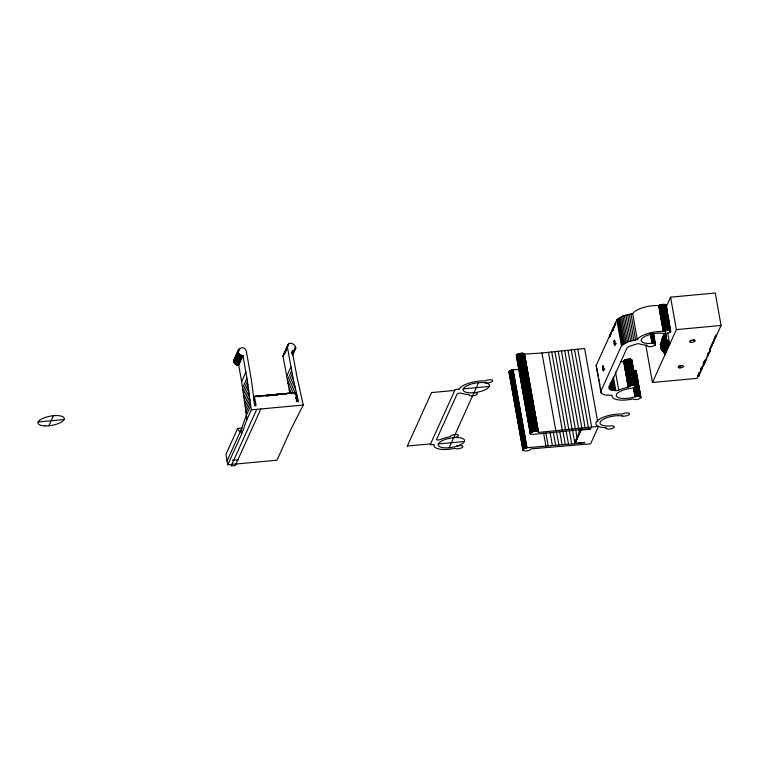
<?xml version="1.0" encoding="UTF-8"?>
<svg xmlns="http://www.w3.org/2000/svg" width="759" height="759" viewBox="0 0 759 759"><rect width="100%" height="100%" fill="white"/><g stroke="black" fill="none" stroke-linecap="round" stroke-linejoin="round"><path stroke-width="1.14" d="M636.554 385.952C634.173 383.969 629.818 385.449 627.883 387.365A17.59 6.157 -10.1 0 0 618.718 390.088A2.675 0.939 -10.1 0 1 615.843 390.629L609.686 389.244A9.042 3.169 -10.1 0 1 609.145 387.555L626.792 348.523A9.042 3.169 -10.1 0 1 629.695 346.218L636.981 343.884A2.675 0.939 -10.1 0 1 639.6 343.903A17.59 6.157 -10.1 0 0 646.991 345.108C647.987 349.728 661.971 342.897 651.355 343.391A13.368 4.677 -10.1 0 1 642.503 338.03A13.368 4.677 -10.1 0 1 662.768 333.343C665.368 333.818 669.362 333.808 670.709 331.247L666.041 305.156L663.005 304.416L658.594 305.611A17.59 6.157 -10.1 0 0 632.778 313.59L622.854 316.048L616.811 319.89L596.166 365.563L598.377 376.322M234.873 358.428C232.159 361.056 235.233 365.696 238.696 365.117L243.003 355.591C232.928 355.478 241.96 341.768 246.258 350.705L251.533 380.923L254.692 405.581L256.058 405.458L254.445 396.378L295.45 392.574L297.073 401.663L298.439 401.53L292.851 377.09L287.367 346.901C288.743 337.537 301.74 348.808 292.224 351.028L296.949 376.711L303.23 405.04L290.82 429.585L276.978 460.21L227.766 464.774L225.916 454.394L237.643 428.456L241.751 428.076A14.535 3.178 84.7 0 0 242.036 428.769M294.131 383.219L289.824 392.745L283.06 356.426L284.245 353.722M576.432 439.793L575.35 441.235L575.151 443.237L584.715 442.345L584.477 442.877L527.012 447.715C517.183 450.04 528.169 452.876 531.053 448.844L590.597 443.825L598.49 426.368L538.473 432.431L524.422 353.846C521.907 352.831 517.818 353.267 516.338 355.677M575.151 443.237L581.081 429.186M609.468 336.531C609.781 338.922 609.24 334.178 610.511 335.231M670.709 331.247L667.835 330.345L663.224 331.56A17.59 6.157 -10.1 0 0 637.399 339.539L627.475 341.996L621.431 345.838L600.786 391.502C601.754 396.236 608.984 394.889 612.19 395.268A17.59 6.157 -10.1 0 0 632.75 398.949C639.97 401.843 645.046 393.646 633.936 397.099A13.368 4.677 -10.1 0 1 616.317 395.923A13.368 4.677 -10.1 0 1 631.004 388.38L634.97 387.507L636.564 386.027M709.618 350.753L709.599 349.747M705.614 359.339L705.566 361.151L704.883 361.218L704.969 360.136M645.862 345.478L652.446 382.479L697.141 378.343L698.356 374.557L699.039 374.5L698.906 373.105M698.109 375.933L698.593 376.445L699.039 374.5M612.475 330.535L612.978 329.937M697.426 375.999C698.565 378.324 701.477 369.699 701.231 367.508M700.908 369.121L701.515 370.003L701.828 366.701M614.373 326.256L615.075 325.061M295.166 394.253L295.45 392.574M516.329 355.601L530.323 433.806L533.017 434.442L590.938 428.588L590.701 429.12L581.128 430.002M530.199 433.512C531.661 431.15 536.328 430.315 538.52 432.032M613.822 327.527L614.354 327.063L614.448 327.594M640.919 397.337L636.203 370.942L633.357 370.288M613.357 327.442C613.879 330.023 612.665 326.607 614.382 326.683M519.052 369.32C519.981 369.519 506.262 369.424 509.669 372.783M538.51 432.345L524.422 353.846M610.075 335.032L609.591 337.224M612.162 331.066L612.883 329.567M714.542 338.182L714.855 337.243M628.253 387.299L623.623 361.35C625.141 359.216 630.701 357.821 631.886 360.402M254.445 396.378L254.18 399.917L255.147 405.97M615.91 323.96L615.388 323.268L615.132 324.577M227.766 464.774L241.609 434.148L246.979 419.385L251.286 409.86L247.434 381.303L243.003 355.591M661.639 342.043L662.019 338.609L664.419 333.315M655.415 344.539L653.461 333.097M48.861 425.771L53.405 415.714M234.019 359.785L238.573 349.709M233.876 360.373L238.914 349.206M233.838 360.781L239.332 348.761M233.838 361.189L239.483 348.628M233.895 361.597L239.654 348.504M233.933 361.806L238.241 352.28M233.99 362.005L238.298 352.48M234.047 362.204L238.354 352.679M234.123 362.404L238.43 352.878M234.208 362.593L238.516 353.068M234.303 362.783L238.611 353.258M234.408 362.973L238.724 353.447M234.531 363.153L238.838 353.628M234.654 363.324L238.962 353.798M234.787 363.495L239.094 353.969M234.929 363.656L239.237 354.13M235.081 363.817L239.389 354.292M235.243 363.969L239.55 354.444M235.413 364.111L239.721 354.586M235.584 364.244L239.891 354.719M235.764 364.367L240.072 354.842M235.954 364.491L240.261 354.965M236.144 364.595L240.451 355.07M236.343 364.69L240.65 355.165M236.542 364.785L240.85 355.259M236.751 364.861L241.058 355.335M236.96 364.937L241.267 355.411M237.178 364.994L241.485 355.468M237.387 365.041L241.694 355.516M237.605 365.079L241.912 355.554M237.823 365.107L242.13 355.582M238.041 365.126L242.349 355.601M238.26 365.136L242.567 355.61M238.478 365.126L242.785 355.601M246.979 419.385L241.628 381.597L245.935 372.071M242.643 387.745L246.95 378.219M243.127 390.828L247.434 381.303M243.592 393.902L247.899 384.377M244.028 396.985L248.335 387.46M244.455 400.069L248.762 390.543M244.863 403.152L249.17 393.627M245.242 406.236L249.55 396.71M245.612 409.319L249.92 399.794M245.954 412.403L250.261 402.877M250.593 405.961L246.286 415.496L240.916 430.258L227.074 460.874M256.751 409.348L231.144 465.979L235.252 465.599L260.859 408.968M283.192 355.421L287.908 344.975M283.079 356.018L288.268 344.491M283.06 356.426L288.553 344.197M284.407 353.59L288.714 344.064M286.655 349.121L284.919 353.248M291.693 353.087L292.651 350.971M291.902 353.039L292.86 350.924M292.111 352.982L293.069 350.867M292.31 352.916L293.268 350.8M292.509 352.84L293.467 350.724M292.215 353.808L293.657 350.63M292.405 353.713L293.837 350.535M294.644 348.666L295.602 346.55M292.585 353.609L295.194 348.011M292.443 354.425L295.213 348.22M292.594 354.292L295.697 347.565M292.405 355.06L295.659 347.973M292.395 355.468L295.507 348.561M286.589 376.492L290.896 366.967M287.329 380.487L291.636 370.961M287.927 383.551L292.234 374.026M288.543 386.616L292.851 377.09M289.17 389.68L293.477 380.155M291.447 393.684L294.805 386.274M294.056 392.507L295.488 389.329M295.242 394.5L296.2 392.384M295.488 398.617L296.921 395.439M296.238 401.663L297.67 398.484M407.27 446.235L431.634 392.356M449.11 447.734L478.549 382.64M575.132 442.013L581.119 428.778M575.094 442.412L581.195 428.873M575.104 442.82L581.071 429.385M575.123 443.028L581.204 429.499M709.561 349.14L709.969 351.426L709.285 351.493L721.05 325.469L715.272 293.021L670.576 297.167L666.895 305.317A2.818 0.617 84.7 0 0 666.8 308.486L666.876 308.97M662.095 339.112L664.486 333.818M664.998 333.467L665.795 334.055L661.013 344.633L660.33 344.7L664.988 333.267M665.406 333.201L660.89 343.315L661.431 342.489M660.33 344.7L665.482 333.391M665.795 334.055L660.444 345.354L661.355 346.588L660.672 346.645L660.795 347.29L661.478 347.233L665.785 337.708M660.558 346L665.235 334.766M664.96 336.816L665.918 334.7M660.672 346.645L665.463 336.066L666.146 336L665.349 335.412M661.725 344.88L666.032 335.355M660.795 347.29L665.463 336.066M661.023 348.59L665.804 338.011L666.487 337.945L661.706 348.533L661.023 348.59L666.146 336M662.55 345.762L663.983 342.584M664.941 340.468L665.899 338.353M666.487 337.945L661.136 349.244L663.983 352.499L664.922 354.899M661.269 349.956L665.928 338.656M663.262 346L664.694 342.831M661.734 350.241L666.516 339.652L666.051 339.377M662.18 350.544L666.962 339.966L666.516 339.652M662.598 350.886L667.379 340.307L666.962 339.966M662.986 351.256L667.778 340.668L667.379 340.307M663.357 351.645L668.138 341.066L667.778 340.668M663.689 352.062L668.138 341.066M663.983 352.499L668.47 341.474M664.248 352.954L668.774 341.911M664.476 353.419L669.04 342.366M664.666 353.903L669.258 342.84M664.818 354.396L669.599 343.808L667.654 332.897M652.446 382.479L676.354 329.615L670.576 297.167M713.688 340.203L715.604 335.962L715.32 336.37M710.614 347.138L713.536 340.876M714.494 338.761L715.927 335.582M710.082 348.694L715.803 336.284M709.589 350.25L714.371 339.671L714.399 340.174M700.5 369.994L703.527 365.667L703.119 363.381M705.566 361.151L703.991 363.191L704.675 363.134L704.238 364.102L703.375 364.557L704.058 364.491L703.602 365.496L702.843 365.724L703.527 365.667M704.883 361.218L705.984 360.24L706.743 358.552L706.24 358.229L706.923 358.163L706.847 356.872L707.9 355.999L707.217 356.056L708.792 354.036L708.109 354.102L708.735 352.717C707.198 353.144 710.12 353.39 709.969 351.426M699.447 372.735L701.022 370.942L700.14 372.678L699.333 372.669M459.299 389.035L459.366 388.902A17.59 6.157 -10.1 0 1 485.191 380.923L485.248 380.923A4.222 1.48 -10.1 0 1 491.69 379.87A4.222 1.48 -10.1 0 1 490.608 382.308L489.185 382.716A4.222 1.48 -10.1 0 1 485.437 382.821L484.735 382.707A13.368 4.677 -10.1 0 0 464.47 387.394A13.368 4.677 -10.1 0 0 473.322 392.745L474.005 392.688A13.368 4.677 -10.1 0 0 488.075 387.934A13.368 4.677 -10.1 0 0 485.257 382.792M613.633 327.091L613.471 328.41M610.71 333.372L611.099 332.888L611.412 333.913L610.71 333.372L611.327 333.381M610.805 333.903L611.194 333.419M665.671 332.736L660.216 344.055M710.822 346.55L711.496 345.819M516.556 355.098L530.626 434.053M670.358 331.987L665.539 304.72M635.681 372.147L636.241 371.009M612.978 330.089L612.333 330.582L612.238 330.061M658.651 305.621L663.319 331.541M614.477 327.205L613.841 326.939M473.322 392.745L474.005 392.688A4.222 1.48 -10.1 0 1 477.43 393.779A4.222 1.48 -10.1 0 1 473.218 395.79L471.728 395.913A4.222 1.48 -10.1 0 1 469.176 394.661L468.958 394.462A17.59 6.157 -10.1 0 1 461.576 393.266A2.675 0.939 -10.1 0 0 457.155 393.93L436.501 439.594A2.675 0.939 -10.1 0 0 440.685 439.452A17.59 6.157 -10.1 0 1 449.85 436.719L450.277 436.472A4.222 1.48 -10.1 0 1 454.224 434.613L455.732 434.461A4.222 1.48 -10.1 0 1 458.408 435.837A4.222 1.48 -10.1 0 1 453.664 437.677L452.981 437.744A13.368 4.677 -10.1 0 0 438.294 445.286A13.368 4.677 -10.1 0 0 455.912 446.453L456.776 446.197A4.222 1.48 -10.1 0 1 460.751 445.59L461.927 445.751A4.222 1.48 -10.1 0 1 460.789 448.199A4.222 1.48 -10.1 0 1 454.802 448.322L454.717 448.313A17.59 6.157 -10.1 0 1 434.167 444.632L430.201 444.755L455.172 389.528L459.375 389.025M623.623 361.35L623.262 361.417A17.59 6.157 -10.1 0 0 620.577 361.996M524.63 354.121L541.973 352.982L584.629 348.523L597.665 421.719M452.981 437.744L453.664 437.677A13.368 4.677 -10.1 0 1 464.48 440.125A13.368 4.677 -10.1 0 1 456.548 446.264M676.354 329.615L721.05 325.469M665.577 336.711L666.26 336.645L665.804 338.011M614.135 343.884L616.422 343.675M660.909 347.945L661.592 347.878M708.194 352.926L708.878 352.859M708.289 353.106L709.162 353.077M254.407 396.464L295.412 392.669M254.369 396.568L260.233 396.018M262.576 395.809L293.04 392.982M256.656 396.577L260.166 396.245M264.853 395.818L269.54 395.382M273.06 395.059L277.747 394.623M281.257 394.291L285.944 393.864M289.454 393.532L292.974 393.209M257.794 396.596L260.138 396.378M266.001 395.837L269.511 395.505M274.198 395.078L277.718 394.746M282.405 394.319L285.915 393.987M290.602 393.551L292.946 393.342M258.942 396.625L261.286 396.407M267.14 395.866L269.483 395.648M275.346 395.107L277.69 394.889M283.543 394.348L285.887 394.13M602.646 369.32L604.932 369.102M38.149 421.947L64.117 419.537M704.95 360.819L705.633 360.762M703.954 361.474L705.139 362.1M704.115 361.891L704.988 362.081M463.284 388.864L489.261 386.464M431.539 392.574L454.774 390.42M251.286 409.86L303.23 405.04M701.259 368.153L701.952 368.087M701.231 368.789L701.914 368.722M701.145 369.367L701.828 369.301M700.993 369.813L701.677 369.756M700.661 370.126L701.515 370.003M699.219 372.403L700.14 372.678M699.608 372.574L700.291 372.508M698.327 373.95L699.011 373.883M698.337 375.174L699.02 375.107M698.252 375.752L698.935 375.686M698.09 376.236L698.773 376.17M697.578 376.388L698.261 376.322M697.739 376.559L698.593 376.445M232.349 460.39L238.203 459.85M407.365 446.026L430.6 443.873M438.398 443.911L464.375 441.501M610.17 335.554L610.606 335.753L610.378 335.013M622.352 416.017L622.171 415.989A13.368 4.677 -10.1 0 0 601.545 420.448A13.368 4.677 -10.1 0 0 610.245 425.941L610.492 425.932A4.222 1.48 -10.1 0 1 614.363 426.89A4.222 1.48 -10.1 0 1 610.141 428.987L608.652 429.11A4.222 1.48 -10.1 0 1 606.204 427.687L605.881 427.659A17.59 6.157 -10.1 0 1 597.864 420.315A17.59 6.157 -10.1 0 1 622.114 414.11L622.209 414.091A4.222 1.48 -10.1 0 1 628.234 412.981A4.222 1.48 -10.1 0 1 628.395 415.126A4.222 1.48 -10.1 0 1 622.352 416.017L622.219 415.979M524.251 353.732L538.207 431.624M669.447 343.324L669.713 344.311M716.154 334.51L716.278 335.231M707.701 353.884L708.024 355.715M703.887 362.138L704.238 364.102M680.083 365.857L680.434 367.811M665.89 304.947L670.633 331.655M665.738 304.824L670.52 331.816M665.425 304.672L670.263 332.072M665.169 304.577L670.169 332.157M665.026 304.539L669.647 330.488M664.875 304.511L669.495 330.459M664.713 304.482L669.334 330.431M664.552 304.454L669.172 330.402M664.381 304.435L669.002 330.383M664.201 304.416L668.821 330.364M664.011 304.406L668.632 330.355M663.821 304.397L668.442 330.345M663.622 304.397L668.243 330.345M663.423 304.397L668.043 330.345M663.214 304.406L667.835 330.345M663.005 304.416L667.626 330.364M662.797 304.425L667.417 330.374M662.579 304.444L667.199 330.393M662.36 304.473L666.981 330.421M662.142 304.501L666.772 330.45M661.924 304.53L666.554 330.478M661.706 304.568L666.336 330.516M661.497 304.606L666.117 330.554M661.279 304.653L665.899 330.601M661.061 304.701L665.681 330.649M660.852 304.748L665.472 330.696M660.643 304.805L665.264 330.753M660.434 304.862L665.055 330.81M660.235 304.928L664.856 330.867M660.036 304.985L664.656 330.933M659.846 305.061L664.467 331M659.656 305.127L664.286 331.076M659.486 305.203L664.106 331.142M659.305 305.27L663.926 331.218M659.144 305.355L663.764 331.294M658.983 305.431L663.603 331.379M658.831 305.507L663.461 331.455M661.013 344.633L661.127 345.288M653.357 333.343L655.321 344.709M653.138 333.467L655.178 344.88M653.034 333.419L655.093 344.966M652.778 333.334L654.989 345.051M652.645 333.296L654.448 343.447M652.493 333.258L654.305 343.41M652.342 333.229L654.144 343.381M652.18 333.201L653.983 343.353M652.009 333.182L653.812 343.334M651.829 333.163L653.632 343.315M651.639 333.144L653.452 343.296M651.45 333.135L653.262 343.286M651.26 333.135L653.063 343.286M651.061 333.135L652.863 343.286M650.852 333.135L652.664 343.286M650.643 333.144L652.455 343.296M650.435 333.163L652.247 343.315M650.226 333.182L652.028 343.334M632.702 313.733L637.323 339.671M630.995 313.951L635.615 339.89M629.277 314.235L633.898 340.184M627.579 314.596L632.209 340.544M636.004 370.743L640.805 397.583M625.928 315.023L630.558 340.971M635.814 370.629L640.681 397.754M635.71 370.582L640.605 397.839M635.463 370.487L640.216 396.473M635.33 370.449L639.951 396.397M634.154 370.278L638.784 396.226M624.353 315.507L628.974 341.455M633.964 370.278L638.585 396.226M631.82 359.785L638.385 396.217M631.621 359.595L638.186 396.226M631.422 359.481L637.977 396.226M631.317 359.434L636.184 386.767M631.194 359.387L637.769 396.245M630.928 359.311L637.551 396.255M630.776 359.273L635.397 385.221M635.729 387.251L637.342 396.283M630.625 359.244L635.245 385.192M622.854 316.048L627.475 341.996M630.454 359.216L635.084 385.164M635.311 386.151L637.124 396.302M630.283 359.197L634.913 385.136M635.093 386.179L636.905 396.331M630.112 359.178L634.733 385.117M629.923 359.159L634.543 385.107M634.875 386.217L636.687 396.369M634.866 387.384L636.469 396.407M629.733 359.149L634.353 385.098M634.647 387.422L636.251 396.445M629.543 359.149L634.163 385.098M629.344 359.149L633.964 385.098M634.429 387.469L636.042 396.492M629.135 359.149L633.756 385.098M634.22 387.517L635.824 396.54M621.469 316.626L626.09 342.575M634.002 387.564L635.615 396.596M633.793 387.621L635.406 396.653M633.594 387.688L635.198 396.71M633.395 387.745L634.998 396.767M620.217 317.243L624.837 343.191M627.636 359.311L632.256 385.249M627.418 359.349L632.038 385.287M627.2 359.387L631.82 385.335M626.981 359.434L631.611 385.382M626.773 359.481L631.393 385.43M619.107 317.888L623.727 343.836M626.564 359.538L631.184 385.487M626.355 359.595L630.976 385.544M626.156 359.652L630.776 385.6M625.957 359.719L630.577 385.667M625.758 359.785L630.387 385.733M625.577 359.851L630.198 385.8M618.168 318.552L622.788 344.501M625.388 359.927L630.017 385.876M625.217 360.003L629.837 385.942M625.046 360.079L629.666 386.027M624.885 360.155L629.515 386.103M617.399 319.226L622.019 345.165M624.733 360.231L629.353 386.179M624.591 360.316L629.211 386.265M624.458 360.402L629.078 386.34M624.325 360.478L628.955 386.426M616.811 319.89L621.431 345.838M624.211 360.563L628.727 386.597M624.012 360.734L628.632 386.682M623.926 360.819L628.471 386.853M623.784 360.99L628.3 387.109M615.388 323.268L615.483 323.799M614.989 324.814L615.084 325.345M614.676 324.843L614.771 325.374M614.097 326.797L614.192 327.328M614.088 327.176L614.183 327.708M613.471 327.262L613.566 327.793M612.741 330.07L612.836 330.601M612.513 329.804L612.665 330.734M612.058 330.336L612.105 331.398L611.972 330.649M609.856 335.582L609.951 336.114M609.553 336.171L609.648 336.702M615.502 372.043L618.718 390.088M613.424 377.09L615.843 390.629M612.864 378.2L615.075 390.61M612.333 379.291L614.344 390.572M611.83 380.354L613.642 390.506M611.365 381.397L612.978 390.42M610.948 382.413L612.352 390.306M610.568 383.409L611.773 390.173M610.037 383.257L611.242 390.022M609.951 385.335L610.758 389.841M609.714 386.265L610.321 389.652M609.344 386.046L609.942 389.433M609.088 385.857L609.686 389.244M598.775 378.58L599.183 380.838M599.582 383.086L599.98 385.344M600.388 387.602L601.384 393.238M596.166 365.563L600.986 392.707M577.789 349.159L591.659 426.994M574.525 349.548L588.386 427.383M571.261 349.918L585.123 427.763M567.998 350.288L581.859 428.123M578.804 429.148L579.421 432.63M564.734 350.649L578.595 428.493M575.815 430.533L577.267 438.664M561.47 351.009L575.341 428.844M572.409 429.603L574.886 443.541M558.216 351.351L572.077 429.196M569.411 430.998L571.688 443.778M554.962 351.692L568.823 429.537M566.195 431.245L568.472 444.024M551.708 352.024L565.578 429.869M562.988 431.501L565.256 444.271M548.463 352.356L562.324 430.192M559.763 431.757L562.039 444.537M556.546 432.023L558.823 444.802M541.973 352.982L555.835 430.818M553.32 432.298L555.597 445.078M550.095 432.583L552.362 445.362M545.892 432.953L548.169 445.732M543.624 433.161L545.901 445.941M524.146 353.675L538.008 431.51M523.919 353.58L537.903 431.463M523.786 353.533L537.647 431.378M523.644 353.495L537.514 431.34M523.501 353.466L537.363 431.302M523.34 353.428L537.211 431.273M523.179 353.409L537.04 431.245M523.008 353.381L536.869 431.216M522.828 353.362L536.698 431.207M522.647 353.352L536.509 431.188M522.458 353.343L536.319 431.178M522.258 353.343L536.129 431.178M522.059 353.343L535.92 431.178M521.86 353.343L535.721 431.178M521.651 353.352L535.512 431.188M521.433 353.362L535.304 431.207M521.224 353.381L535.086 431.216M521.006 353.409L534.867 431.245M520.788 353.428L534.649 431.273M520.57 353.466L534.431 431.302M520.351 353.495L534.213 431.33M520.133 353.533L533.994 431.378M519.915 353.58L533.786 431.416M519.706 353.628L533.568 431.463M519.488 353.675L533.349 431.51M519.279 353.732L533.141 431.567M519.071 353.789L532.932 431.624M518.871 353.846L532.733 431.681M518.672 353.912L532.533 431.748M518.473 353.979L532.344 431.814M518.293 354.045L532.154 431.88M518.103 354.121L531.974 431.956M517.932 354.187L531.793 432.032M517.761 354.273L531.632 432.108M517.6 354.349L531.471 432.184M517.448 354.425L531.319 432.26M517.306 354.51L531.167 432.345M517.173 354.586L531.034 432.431M517.04 354.671L530.911 432.516M516.926 354.757L530.788 432.592M516.822 354.842L530.683 432.677M516.718 354.927L530.503 432.848M516.443 355.269L530.446 433.939M513.15 369.88L527.012 447.715M512.932 369.908L526.793 447.744M512.714 369.946L526.575 447.791M512.496 369.994L526.357 447.829M512.278 370.041L526.148 447.876M512.069 370.088L525.93 447.924M511.86 370.145L525.721 447.981M511.651 370.202L525.513 448.038M511.443 370.259L525.313 448.095M511.243 370.326L525.114 448.161M511.054 370.392L524.915 448.227M510.864 370.458L524.735 448.294M510.684 370.534L524.554 448.37M510.513 370.601L524.374 448.446M510.342 370.686L524.203 448.522M510.181 370.762L524.042 448.597M510.029 370.838L523.89 448.673M509.887 370.923L523.748 448.759M509.744 370.999L523.615 448.844M509.621 371.085L523.368 449.005M509.393 371.255L523.264 449.091M509.298 371.341L523.416 450.571L509.213 371.426M509.071 371.597L523.112 450.41M508.938 371.853L522.904 450.22M238.696 365.117L241.628 381.597M241.609 434.148L240.916 430.258A14.535 3.178 84.7 0 1 237.643 428.456M694.229 339.652A2.818 0.987 -10.1 0 1 690.329 340.411M681.943 365.458A2.818 0.987 -10.1 0 1 678.973 365.866M668.499 318.068A2.818 0.617 84.7 0 1 668.48 321.721M44.952 425.894A13.368 4.677 -10.1 0 0 64.306 418.522A13.368 4.677 -10.1 0 0 44.136 417.811A13.368 4.677 -10.1 0 0 44.952 425.894M679.561 367.83A2.818 0.987 -10.1 0 0 683.688 366.303A2.818 0.987 -10.1 0 0 679.485 366.113A2.818 0.987 -10.1 0 0 679.561 367.83M691.06 342.404A2.818 0.987 -10.1 0 0 695.187 340.867A2.818 0.987 -10.1 0 0 690.984 340.677A2.818 0.987 -10.1 0 0 691.06 342.404M613.955 341.455A2.818 0.617 84.7 0 0 614.875 345.63A2.818 0.617 84.7 0 0 615.027 341.408A2.818 0.617 84.7 0 0 613.955 341.455M602.466 366.882A2.818 0.617 84.7 0 0 603.377 371.056A2.818 0.617 84.7 0 0 603.528 366.834A2.818 0.617 84.7 0 0 602.466 366.882"/></g></svg>
